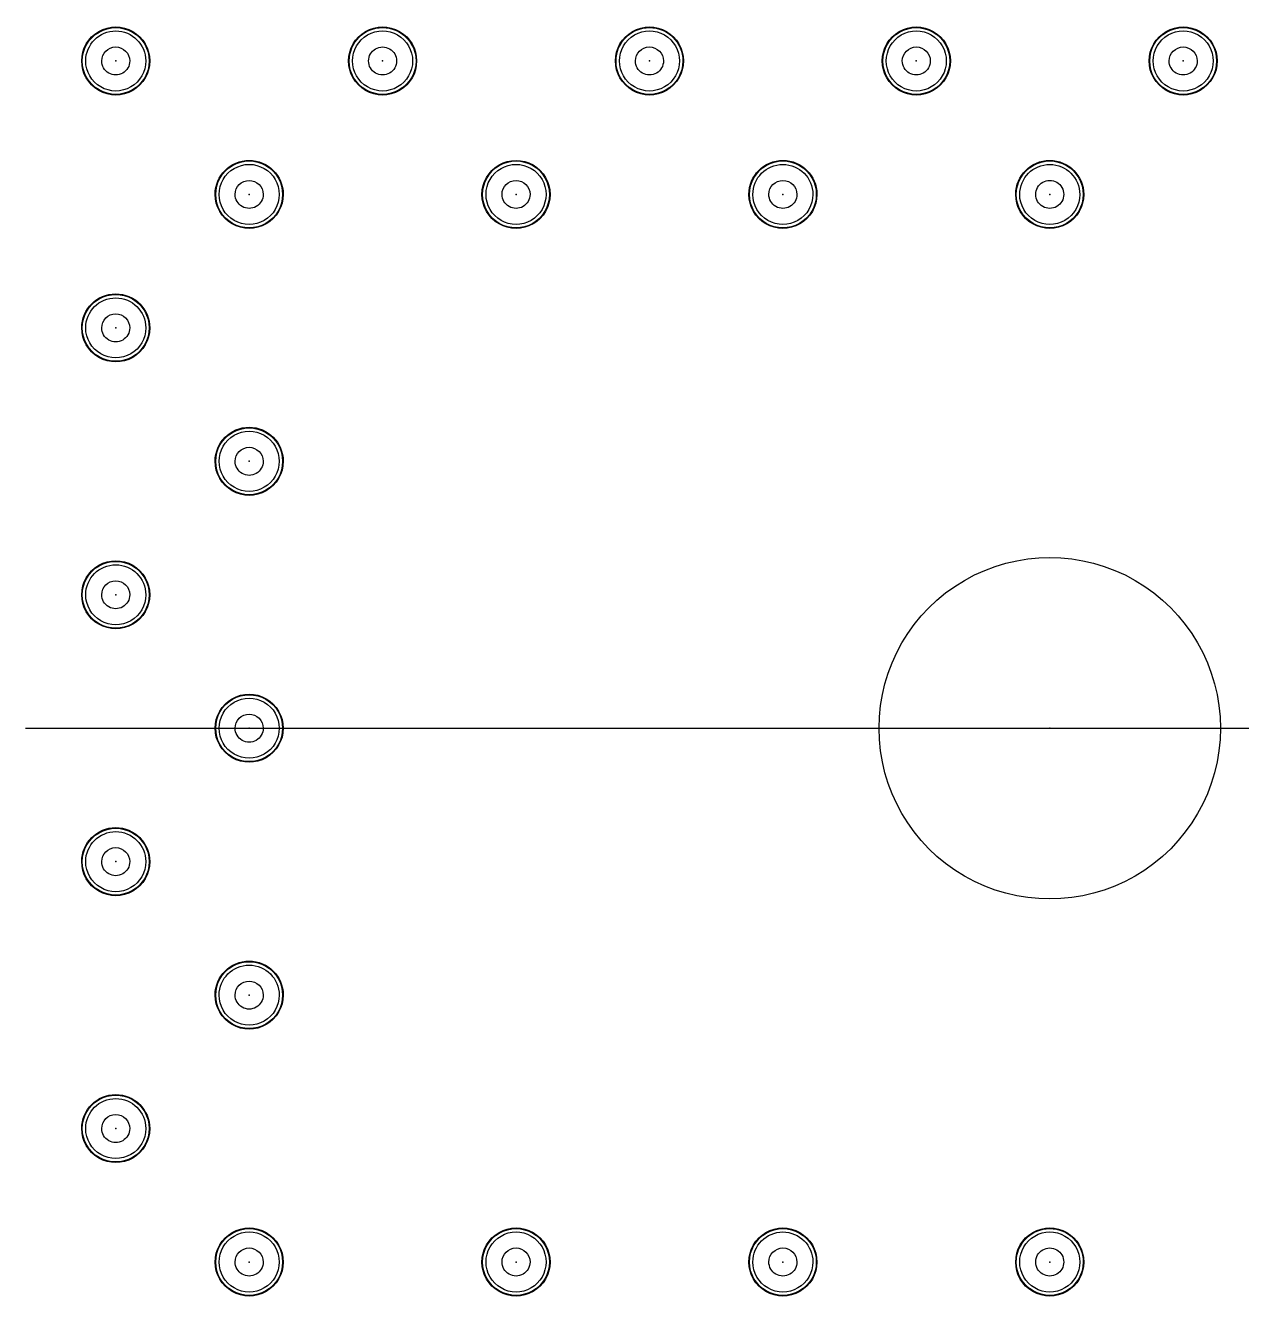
# Model space of a CAD drawing. Header units: millimetres. Extents: x 24815 to 37444, y -10619 to 6020.
# Drawn here: x 28012.79 to 28024.37, y 5864.63 to 5876.74 of the extents above; entities that cross this region are included whole.
import ezdxf

# ---------------------------------------------------------------- set-up
doc = ezdxf.new("R2010")
doc.units = ezdxf.units.MM

# ---------------------------------------------------------------- blocks, each defined once
blk = doc.blocks.new('A$C3CC6408C')
at = {"color": 2}
blk.add_line((-162.223, -39.4), (-142.724, -39.4), dxfattribs=at)
blk.add_line((-162.223, -39.4), (-142.724, -39.4), dxfattribs=at)
at = {"color": 2, "extrusion": (0, 0, -1)}
for centre, major_axis, start_param, end_param in [((-161.364, -33.05), (-0.229, 0.229), 5.497787, 8.63938), ((-161.364, -33.05), (-0.229, 0.229), 5.497787, 8.63938), ((-161.364, -33.05), (-0.225, 0.225), 5.497787, 8.63938), ((-161.364, -33.05), (-0.225, 0.225), 5.497787, 8.63938), ((-161.364, -33.05), (0.202, 0.202), 3.926991, 7.068583), ((-161.364, -33.05), (0.202, 0.202), 3.926991, 7.068583), ((-161.364, -33.05), (0.202, 0.202), 3.926991, 7.068583), ((-161.364, -33.05), (0.202, 0.202), 3.926991, 7.068583), ((-161.364, -33.05), (0.202, 0.202), 3.926991, 7.068583), ((-161.364, -33.05), (0.202, 0.202), 3.926991, 7.068583), ((-161.364, -33.05), (0.202, 0.202), 3.926991, 7.068583), ((-161.364, -33.05), (0.202, 0.202), 3.926991, 7.068583), ((-161.364, -33.05), (0.202, 0.202), 3.926991, 7.068583), ((-161.364, -33.05), (0.202, 0.202), 3.926991, 7.068583), ((-161.364, -33.05), (0.202, 0.202), 3.926991, 7.068583), ((-158.824, -33.05), (-0.229, 0.229), 5.497787, 8.63938), ((-158.824, -33.05), (-0.229, 0.229), 5.497787, 8.63938), ((-158.824, -33.05), (0.225, 0.225), 3.926991, 7.068583), ((-158.824, -33.05), (0.225, 0.225), 3.926991, 7.068583), ((-158.824, -33.05), (-0.202, 0.202), 5.497787, 8.63938), ((-158.824, -33.05), (-0.202, 0.202), 5.497787, 8.63938), ((-158.824, -33.05), (-0.202, 0.202), 5.497787, 8.63938), ((-158.824, -33.05), (-0.202, 0.202), 5.497787, 8.63938), ((-158.824, -33.05), (-0.202, 0.202), 5.497787, 8.63938), ((-158.824, -33.05), (-0.202, 0.202), 5.497787, 8.63938), ((-158.824, -33.05), (-0.202, 0.202), 5.497787, 8.63938), ((-158.824, -33.05), (-0.202, 0.202), 5.497787, 8.63938), ((-158.824, -33.05), (-0.202, 0.202), 5.497787, 8.63938), ((-158.824, -33.05), (-0.202, 0.202), 5.497787, 8.63938), ((-158.824, -33.05), (-0.202, 0.202), 5.497787, 8.63938), ((-156.284, -33.05), (-0.229, 0.229), 5.497787, 8.63938), ((-156.284, -33.05), (-0.229, 0.229), 5.497787, 8.63938), ((-156.284, -33.05), (0.225, 0.225), 3.926991, 7.068583), ((-156.284, -33.05), (0.225, 0.225), 3.926991, 7.068583), ((-156.284, -33.05), (-0.202, 0.202), 5.497787, 8.63938), ((-156.284, -33.05), (-0.202, 0.202), 5.497787, 8.63938), ((-156.284, -33.05), (-0.202, 0.202), 5.497787, 8.63938), ((-156.284, -33.05), (-0.202, 0.202), 5.497787, 8.63938), ((-156.284, -33.05), (-0.202, 0.202), 5.497787, 8.63938), ((-156.284, -33.05), (-0.202, 0.202), 5.497787, 8.63938), ((-156.284, -33.05), (-0.202, 0.202), 5.497787, 8.63938), ((-156.284, -33.05), (-0.202, 0.202), 5.497787, 8.63938), ((-156.284, -33.05), (-0.202, 0.202), 5.497787, 8.63938), ((-156.284, -33.05), (-0.202, 0.202), 5.497787, 8.63938), ((-156.284, -33.05), (-0.202, 0.202), 5.497787, 8.63938), ((-153.744, -33.05), (-0.229, 0.229), 5.497787, 8.63938), ((-153.744, -33.05), (-0.229, 0.229), 5.497787, 8.63938), ((-153.744, -33.05), (-0.225, 0.225), 5.497787, 8.63938), ((-153.744, -33.05), (-0.225, 0.225), 5.497787, 8.63938), ((-153.744, -33.05), (-0.202, 0.202), 5.497787, 8.63938), ((-153.744, -33.05), (-0.202, 0.202), 5.497787, 8.63938), ((-153.744, -33.05), (-0.202, 0.202), 5.497787, 8.63938), ((-153.744, -33.05), (-0.202, 0.202), 5.497787, 8.63938), ((-153.744, -33.05), (-0.202, 0.202), 5.497787, 8.63938), ((-153.744, -33.05), (-0.202, 0.202), 5.497787, 8.63938), ((-153.744, -33.05), (-0.202, 0.202), 5.497787, 8.63938), ((-153.744, -33.05), (-0.202, 0.202), 5.497787, 8.63938), ((-153.744, -33.05), (-0.202, 0.202), 5.497787, 8.63938), ((-153.744, -33.05), (-0.202, 0.202), 5.497787, 8.63938), ((-153.744, -33.05), (-0.202, 0.202), 5.497787, 8.63938), ((-151.204, -33.05), (-0.229, 0.229), 5.497787, 8.63938), ((-151.204, -33.05), (-0.229, 0.229), 5.497787, 8.63938), ((-151.204, -33.05), (-0.225, 0.225), 5.497787, 8.63938), ((-151.204, -33.05), (-0.225, 0.225), 5.497787, 8.63938), ((-151.204, -33.05), (-0.202, 0.202), 5.497787, 8.63938), ((-151.204, -33.05), (-0.202, 0.202), 5.497787, 8.63938), ((-151.204, -33.05), (-0.202, 0.202), 5.497787, 8.63938), ((-151.204, -33.05), (-0.202, 0.202), 5.497787, 8.63938), ((-151.204, -33.05), (-0.202, 0.202), 5.497787, 8.63938), ((-151.204, -33.05), (-0.202, 0.202), 5.497787, 8.63938), ((-151.204, -33.05), (-0.202, 0.202), 5.497787, 8.63938), ((-151.204, -33.05), (-0.202, 0.202), 5.497787, 8.63938), ((-151.204, -33.05), (-0.202, 0.202), 5.497787, 8.63938), ((-151.204, -33.05), (-0.202, 0.202), 5.497787, 8.63938), ((-151.204, -33.05), (-0.202, 0.202), 5.497787, 8.63938), ((-161.364, -33.05), (0.0943, 0.0943), 3.926991, 7.068583), ((-161.364, -33.05), (0.0943, 0.0943), 3.926991, 7.068583), ((-158.824, -33.05), (-0.0943, 0.0943), 5.497787, 8.63938), ((-158.824, -33.05), (-0.0943, 0.0943), 5.497787, 8.63938), ((-156.284, -33.05), (0.0943, 0.0943), 3.926991, 7.068583), ((-156.284, -33.05), (0.0943, 0.0943), 3.926991, 7.068583), ((-153.744, -33.05), (0.0943, 0.0943), 3.926991, 7.068583), ((-153.744, -33.05), (0.0943, 0.0943), 3.926991, 7.068583), ((-151.204, -33.05), (0.0943, 0.0943), 3.926991, 7.068583), ((-151.204, -33.05), (0.0943, 0.0943), 3.926991, 7.068583), ((-161.364, -33.05), (0.229, 0.229), 0.785398, 3.926991), ((-161.364, -33.05), (0.229, 0.229), 0.785398, 3.926991), ((-161.364, -33.05), (0.225, 0.225), 0.785398, 3.926991), ((-161.364, -33.05), (0.225, 0.225), 0.785398, 3.926991), ((-161.364, -33.05), (0.202, 0.202), 0.785398, 3.926991), ((-161.364, -33.05), (0.202, 0.202), 0.785398, 3.926991), ((-161.364, -33.05), (0.202, 0.202), 0.785398, 3.926991), ((-161.364, -33.05), (0.202, 0.202), 0.785398, 3.926991), ((-161.364, -33.05), (0.202, 0.202), 0.785398, 3.926991), ((-161.364, -33.05), (0.202, 0.202), 0.785398, 3.926991), ((-161.364, -33.05), (0.202, 0.202), 0.785398, 3.926991), ((-161.364, -33.05), (0.202, 0.202), 0.785398, 3.926991), ((-161.364, -33.05), (0.202, 0.202), 0.785398, 3.926991), ((-161.364, -33.05), (0.202, 0.202), 0.785398, 3.926991), ((-161.364, -33.05), (0.202, 0.202), 0.785398, 3.926991), ((-161.364, -33.05), (-0.0943, 0.0943), 2.356194, 5.497787), ((-161.364, -33.05), (-0.0943, 0.0943), 2.356194, 5.497787), ((-158.824, -33.05), (0.229, 0.229), 0.785398, 3.926991), ((-158.824, -33.05), (0.229, 0.229), 0.785398, 3.926991), ((-158.824, -33.05), (0.225, 0.225), 0.785398, 3.926991), ((-158.824, -33.05), (0.225, 0.225), 0.785398, 3.926991), ((-158.824, -33.05), (0.202, 0.202), 0.785398, 3.926991), ((-158.824, -33.05), (0.202, 0.202), 0.785398, 3.926991), ((-158.824, -33.05), (0.202, 0.202), 0.785398, 3.926991), ((-158.824, -33.05), (0.202, 0.202), 0.785398, 3.926991), ((-158.824, -33.05), (0.202, 0.202), 0.785398, 3.926991), ((-158.824, -33.05), (0.202, 0.202), 0.785398, 3.926991), ((-158.824, -33.05), (0.202, 0.202), 0.785398, 3.926991), ((-158.824, -33.05), (0.202, 0.202), 0.785398, 3.926991), ((-158.824, -33.05), (0.202, 0.202), 0.785398, 3.926991), ((-158.824, -33.05), (0.202, 0.202), 0.785398, 3.926991), ((-158.824, -33.05), (0.202, 0.202), 0.785398, 3.926991), ((-158.824, -33.05), (0.0943, 0.0943), 0.785398, 3.926991), ((-158.824, -33.05), (0.0943, 0.0943), 0.785398, 3.926991), ((-156.284, -33.05), (0.229, 0.229), 0.785398, 3.926991), ((-156.284, -33.05), (0.229, 0.229), 0.785398, 3.926991), ((-156.284, -33.05), (-0.225, 0.225), 2.356194, 5.497787), ((-156.284, -33.05), (-0.225, 0.225), 2.356194, 5.497787), ((-156.284, -33.05), (-0.202, 0.202), 2.356194, 5.497787), ((-156.284, -33.05), (-0.202, 0.202), 2.356194, 5.497787), ((-156.284, -33.05), (-0.202, 0.202), 2.356194, 5.497787), ((-156.284, -33.05), (-0.202, 0.202), 2.356194, 5.497787), ((-156.284, -33.05), (-0.202, 0.202), 2.356194, 5.497787), ((-156.284, -33.05), (-0.202, 0.202), 2.356194, 5.497787), ((-156.284, -33.05), (-0.202, 0.202), 2.356194, 5.497787), ((-156.284, -33.05), (-0.202, 0.202), 2.356194, 5.497787), ((-156.284, -33.05), (-0.202, 0.202), 2.356194, 5.497787), ((-156.284, -33.05), (-0.202, 0.202), 2.356194, 5.497787), ((-156.284, -33.05), (-0.202, 0.202), 2.356194, 5.497787), ((-156.284, -33.05), (0.0943, 0.0943), 0.785398, 3.926991), ((-156.284, -33.05), (0.0943, 0.0943), 0.785398, 3.926991), ((-153.744, -33.05), (0.229, 0.229), 0.785398, 3.926991), ((-153.744, -33.05), (0.229, 0.229), 0.785398, 3.926991), ((-153.744, -33.05), (-0.225, 0.225), 2.356194, 5.497787), ((-153.744, -33.05), (-0.225, 0.225), 2.356194, 5.497787), ((-153.744, -33.05), (-0.202, 0.202), 2.356194, 5.497787), ((-153.744, -33.05), (-0.202, 0.202), 2.356194, 5.497787), ((-153.744, -33.05), (-0.202, 0.202), 2.356194, 5.497787), ((-153.744, -33.05), (-0.202, 0.202), 2.356194, 5.497787), ((-153.744, -33.05), (-0.202, 0.202), 2.356194, 5.497787), ((-153.744, -33.05), (-0.202, 0.202), 2.356194, 5.497787), ((-153.744, -33.05), (-0.202, 0.202), 2.356194, 5.497787), ((-153.744, -33.05), (-0.202, 0.202), 2.356194, 5.497787), ((-153.744, -33.05), (-0.202, 0.202), 2.356194, 5.497787), ((-153.744, -33.05), (-0.202, 0.202), 2.356194, 5.497787), ((-153.744, -33.05), (-0.202, 0.202), 2.356194, 5.497787), ((-153.744, -33.05), (0.0943, 0.0943), 0.785398, 3.926991), ((-153.744, -33.05), (0.0943, 0.0943), 0.785398, 3.926991), ((-151.204, -33.05), (0.229, 0.229), 0.785398, 3.926991), ((-151.204, -33.05), (0.229, 0.229), 0.785398, 3.926991), ((-151.204, -33.05), (0.225, 0.225), 0.785398, 3.926991), ((-151.204, -33.05), (0.225, 0.225), 0.785398, 3.926991), ((-151.204, -33.05), (0.202, 0.202), 0.785398, 3.926991), ((-151.204, -33.05), (0.202, 0.202), 0.785398, 3.926991), ((-151.204, -33.05), (0.202, 0.202), 0.785398, 3.926991), ((-151.204, -33.05), (0.202, 0.202), 0.785398, 3.926991), ((-151.204, -33.05), (0.202, 0.202), 0.785398, 3.926991), ((-151.204, -33.05), (0.202, 0.202), 0.785398, 3.926991), ((-151.204, -33.05), (0.202, 0.202), 0.785398, 3.926991), ((-151.204, -33.05), (0.202, 0.202), 0.785398, 3.926991), ((-151.204, -33.05), (0.202, 0.202), 0.785398, 3.926991), ((-151.204, -33.05), (0.202, 0.202), 0.785398, 3.926991), ((-151.204, -33.05), (0.202, 0.202), 0.785398, 3.926991), ((-151.204, -33.05), (0.0943, 0.0943), 0.785398, 3.926991), ((-151.204, -33.05), (0.0943, 0.0943), 0.785398, 3.926991), ((-160.094, -34.32), (0.229, 0.229), 3.926991, 7.068583), ((-160.094, -34.32), (0.229, 0.229), 3.926991, 7.068583), ((-160.094, -34.32), (-0.225, 0.225), 5.497787, 8.63938), ((-160.094, -34.32), (-0.225, 0.225), 5.497787, 8.63938), ((-157.554, -34.32), (-0.229, 0.229), 5.497787, 8.63938), ((-157.554, -34.32), (-0.229, 0.229), 5.497787, 8.63938), ((-157.554, -34.32), (-0.225, 0.225), 5.497787, 8.63938), ((-157.554, -34.32), (-0.225, 0.225), 5.497787, 8.63938), ((-155.014, -34.32), (0.229, 0.229), 3.926991, 7.068583), ((-155.014, -34.32), (0.229, 0.229), 3.926991, 7.068583), ((-155.014, -34.32), (-0.225, 0.225), 5.497787, 8.63938), ((-155.014, -34.32), (-0.225, 0.225), 5.497787, 8.63938), ((-152.474, -34.32), (0.229, 0.229), 3.926991, 7.068583), ((-152.474, -34.32), (0.229, 0.229), 3.926991, 7.068583), ((-152.474, -34.32), (-0.225, 0.225), 5.497787, 8.63938), ((-152.474, -34.32), (-0.225, 0.225), 5.497787, 8.63938), ((-160.094, -34.32), (-0.202, 0.202), 5.497787, 8.63938), ((-160.094, -34.32), (-0.202, 0.202), 5.497787, 8.63938), ((-160.094, -34.32), (-0.202, 0.202), 5.497787, 8.63938), ((-160.094, -34.32), (-0.202, 0.202), 5.497787, 8.63938), ((-160.094, -34.32), (-0.202, 0.202), 5.497787, 8.63938), ((-160.094, -34.32), (-0.202, 0.202), 5.497787, 8.63938), ((-160.094, -34.32), (-0.202, 0.202), 5.497787, 8.63938), ((-160.094, -34.32), (-0.202, 0.202), 5.497787, 8.63938), ((-160.094, -34.32), (-0.202, 0.202), 5.497787, 8.63938), ((-160.094, -34.32), (-0.202, 0.202), 5.497787, 8.63938), ((-160.094, -34.32), (-0.202, 0.202), 5.497787, 8.63938), ((-157.554, -34.32), (-0.202, 0.202), 5.497787, 8.63938), ((-157.554, -34.32), (-0.202, 0.202), 5.497787, 8.63938), ((-157.554, -34.32), (-0.202, 0.202), 5.497787, 8.63938), ((-157.554, -34.32), (-0.202, 0.202), 5.497787, 8.63938), ((-157.554, -34.32), (-0.202, 0.202), 5.497787, 8.63938), ((-157.554, -34.32), (-0.202, 0.202), 5.497787, 8.63938), ((-157.554, -34.32), (-0.202, 0.202), 5.497787, 8.63938), ((-157.554, -34.32), (-0.202, 0.202), 5.497787, 8.63938), ((-157.554, -34.32), (-0.202, 0.202), 5.497787, 8.63938), ((-157.554, -34.32), (-0.202, 0.202), 5.497787, 8.63938), ((-157.554, -34.32), (-0.202, 0.202), 5.497787, 8.63938), ((-155.014, -34.32), (0.202, 0.202), 3.926991, 7.068583), ((-155.014, -34.32), (0.202, 0.202), 3.926991, 7.068583), ((-155.014, -34.32), (0.202, 0.202), 3.926991, 7.068583), ((-155.014, -34.32), (0.202, 0.202), 3.926991, 7.068583), ((-155.014, -34.32), (0.202, 0.202), 3.926991, 7.068583), ((-155.014, -34.32), (0.202, 0.202), 3.926991, 7.068583), ((-155.014, -34.32), (0.202, 0.202), 3.926991, 7.068583), ((-155.014, -34.32), (0.202, 0.202), 3.926991, 7.068583), ((-155.014, -34.32), (0.202, 0.202), 3.926991, 7.068583), ((-155.014, -34.32), (0.202, 0.202), 3.926991, 7.068583), ((-155.014, -34.32), (0.202, 0.202), 3.926991, 7.068583), ((-152.474, -34.32), (0.202, 0.202), 3.926991, 7.068583), ((-152.474, -34.32), (0.202, 0.202), 3.926991, 7.068583), ((-152.474, -34.32), (0.202, 0.202), 3.926991, 7.068583), ((-152.474, -34.32), (0.202, 0.202), 3.926991, 7.068583), ((-152.474, -34.32), (0.202, 0.202), 3.926991, 7.068583), ((-152.474, -34.32), (0.202, 0.202), 3.926991, 7.068583), ((-152.474, -34.32), (0.202, 0.202), 3.926991, 7.068583), ((-152.474, -34.32), (0.202, 0.202), 3.926991, 7.068583), ((-152.474, -34.32), (0.202, 0.202), 3.926991, 7.068583), ((-152.474, -34.32), (0.202, 0.202), 3.926991, 7.068583), ((-152.474, -34.32), (0.202, 0.202), 3.926991, 7.068583), ((-160.094, -34.32), (0.0943, 0.0943), 3.926991, 7.068583), ((-160.094, -34.32), (0.0943, 0.0943), 3.926991, 7.068583), ((-157.554, -34.32), (0.0943, 0.0943), 3.926991, 7.068583), ((-157.554, -34.32), (0.0943, 0.0943), 3.926991, 7.068583), ((-155.014, -34.32), (0.0943, 0.0943), 3.926991, 7.068583), ((-155.014, -34.32), (0.0943, 0.0943), 3.926991, 7.068583), ((-152.474, -34.32), (-0.0943, 0.0943), 5.497787, 8.63938), ((-152.474, -34.32), (-0.0943, 0.0943), 5.497787, 8.63938), ((-160.094, -34.32), (0.229, 0.229), 0.785398, 3.926991), ((-160.094, -34.32), (0.229, 0.229), 0.785398, 3.926991), ((-160.094, -34.32), (-0.225, 0.225), 2.356194, 5.497787), ((-160.094, -34.32), (-0.225, 0.225), 2.356194, 5.497787), ((-160.094, -34.32), (-0.202, 0.202), 2.356194, 5.497787), ((-160.094, -34.32), (-0.202, 0.202), 2.356194, 5.497787), ((-160.094, -34.32), (-0.202, 0.202), 2.356194, 5.497787), ((-160.094, -34.32), (-0.202, 0.202), 2.356194, 5.497787), ((-160.094, -34.32), (-0.202, 0.202), 2.356194, 5.497787), ((-160.094, -34.32), (-0.202, 0.202), 2.356194, 5.497787), ((-160.094, -34.32), (-0.202, 0.202), 2.356194, 5.497787), ((-160.094, -34.32), (-0.202, 0.202), 2.356194, 5.497787), ((-160.094, -34.32), (-0.202, 0.202), 2.356194, 5.497787), ((-160.094, -34.32), (-0.202, 0.202), 2.356194, 5.497787), ((-160.094, -34.32), (-0.202, 0.202), 2.356194, 5.497787), ((-160.094, -34.32), (0.0943, 0.0943), 0.785398, 3.926991), ((-160.094, -34.32), (0.0943, 0.0943), 0.785398, 3.926991), ((-157.554, -34.32), (0.229, 0.229), 0.785398, 3.926991), ((-157.554, -34.32), (0.229, 0.229), 0.785398, 3.926991), ((-157.554, -34.32), (0.225, 0.225), 0.785398, 3.926991), ((-157.554, -34.32), (0.225, 0.225), 0.785398, 3.926991), ((-157.554, -34.32), (0.202, 0.202), 0.785398, 3.926991), ((-157.554, -34.32), (0.202, 0.202), 0.785398, 3.926991), ((-157.554, -34.32), (0.202, 0.202), 0.785398, 3.926991), ((-157.554, -34.32), (0.202, 0.202), 0.785398, 3.926991), ((-157.554, -34.32), (0.202, 0.202), 0.785398, 3.926991), ((-157.554, -34.32), (0.202, 0.202), 0.785398, 3.926991), ((-157.554, -34.32), (0.202, 0.202), 0.785398, 3.926991), ((-157.554, -34.32), (0.202, 0.202), 0.785398, 3.926991), ((-157.554, -34.32), (0.202, 0.202), 0.785398, 3.926991), ((-157.554, -34.32), (0.202, 0.202), 0.785398, 3.926991), ((-157.554, -34.32), (0.202, 0.202), 0.785398, 3.926991), ((-157.554, -34.32), (0.0943, 0.0943), 0.785398, 3.926991), ((-157.554, -34.32), (0.0943, 0.0943), 0.785398, 3.926991), ((-155.014, -34.32), (0.229, 0.229), 0.785398, 3.926991), ((-155.014, -34.32), (0.229, 0.229), 0.785398, 3.926991), ((-155.014, -34.32), (0.225, 0.225), 0.785398, 3.926991), ((-155.014, -34.32), (0.225, 0.225), 0.785398, 3.926991), ((-155.014, -34.32), (0.202, 0.202), 0.785398, 3.926991), ((-155.014, -34.32), (0.202, 0.202), 0.785398, 3.926991), ((-155.014, -34.32), (0.202, 0.202), 0.785398, 3.926991), ((-155.014, -34.32), (0.202, 0.202), 0.785398, 3.926991), ((-155.014, -34.32), (0.202, 0.202), 0.785398, 3.926991), ((-155.014, -34.32), (0.202, 0.202), 0.785398, 3.926991), ((-155.014, -34.32), (0.202, 0.202), 0.785398, 3.926991), ((-155.014, -34.32), (0.202, 0.202), 0.785398, 3.926991), ((-155.014, -34.32), (0.202, 0.202), 0.785398, 3.926991), ((-155.014, -34.32), (0.202, 0.202), 0.785398, 3.926991), ((-155.014, -34.32), (0.202, 0.202), 0.785398, 3.926991), ((-155.014, -34.32), (-0.0943, 0.0943), 2.356194, 5.497787), ((-155.014, -34.32), (-0.0943, 0.0943), 2.356194, 5.497787), ((-152.474, -34.32), (0.229, 0.229), 0.785398, 3.926991), ((-152.474, -34.32), (0.229, 0.229), 0.785398, 3.926991), ((-152.474, -34.32), (0.225, 0.225), 0.785398, 3.926991), ((-152.474, -34.32), (0.225, 0.225), 0.785398, 3.926991), ((-152.474, -34.32), (0.202, 0.202), 0.785398, 3.926991), ((-152.474, -34.32), (0.202, 0.202), 0.785398, 3.926991), ((-152.474, -34.32), (0.202, 0.202), 0.785398, 3.926991), ((-152.474, -34.32), (0.202, 0.202), 0.785398, 3.926991), ((-152.474, -34.32), (0.202, 0.202), 0.785398, 3.926991), ((-152.474, -34.32), (0.202, 0.202), 0.785398, 3.926991), ((-152.474, -34.32), (0.202, 0.202), 0.785398, 3.926991), ((-152.474, -34.32), (0.202, 0.202), 0.785398, 3.926991), ((-152.474, -34.32), (0.202, 0.202), 0.785398, 3.926991), ((-152.474, -34.32), (0.202, 0.202), 0.785398, 3.926991), ((-152.474, -34.32), (0.202, 0.202), 0.785398, 3.926991), ((-152.474, -34.32), (0.0943, 0.0943), 0.785398, 3.926991), ((-152.474, -34.32), (0.0943, 0.0943), 0.785398, 3.926991), ((-161.364, -35.59), (0.229, 0.229), 3.926991, 7.068583), ((-161.364, -35.59), (0.229, 0.229), 3.926991, 7.068583), ((-161.364, -35.59), (-0.225, 0.225), 5.497787, 8.63938), ((-161.364, -35.59), (-0.225, 0.225), 5.497787, 8.63938), ((-161.364, -35.59), (0.202, 0.202), 3.926991, 7.068583), ((-161.364, -35.59), (0.202, 0.202), 3.926991, 7.068583), ((-161.364, -35.59), (0.202, 0.202), 3.926991, 7.068583), ((-161.364, -35.59), (0.202, 0.202), 3.926991, 7.068583), ((-161.364, -35.59), (0.202, 0.202), 3.926991, 7.068583), ((-161.364, -35.59), (0.202, 0.202), 3.926991, 7.068583), ((-161.364, -35.59), (0.202, 0.202), 3.926991, 7.068583), ((-161.364, -35.59), (0.202, 0.202), 3.926991, 7.068583), ((-161.364, -35.59), (0.202, 0.202), 3.926991, 7.068583), ((-161.364, -35.59), (0.202, 0.202), 3.926991, 7.068583), ((-161.364, -35.59), (0.202, 0.202), 3.926991, 7.068583), ((-161.364, -35.59), (0.0943, 0.0943), 3.926991, 7.068583), ((-161.364, -35.59), (0.0943, 0.0943), 3.926991, 7.068583), ((-161.364, -35.59), (-0.229, 0.229), 2.356194, 5.497787), ((-161.364, -35.59), (-0.229, 0.229), 2.356194, 5.497787), ((-161.364, -35.59), (0.225, 0.225), 0.785398, 3.926991), ((-161.364, -35.59), (0.225, 0.225), 0.785398, 3.926991), ((-161.364, -35.59), (-0.202, 0.202), 2.356194, 5.497787), ((-161.364, -35.59), (-0.202, 0.202), 2.356194, 5.497787), ((-161.364, -35.59), (-0.202, 0.202), 2.356194, 5.497787), ((-161.364, -35.59), (-0.202, 0.202), 2.356194, 5.497787), ((-161.364, -35.59), (-0.202, 0.202), 2.356194, 5.497787), ((-161.364, -35.59), (-0.202, 0.202), 2.356194, 5.497787), ((-161.364, -35.59), (-0.202, 0.202), 2.356194, 5.497787), ((-161.364, -35.59), (-0.202, 0.202), 2.356194, 5.497787), ((-161.364, -35.59), (-0.202, 0.202), 2.356194, 5.497787), ((-161.364, -35.59), (-0.202, 0.202), 2.356194, 5.497787), ((-161.364, -35.59), (-0.202, 0.202), 2.356194, 5.497787), ((-161.364, -35.59), (-0.0943, 0.0943), 2.356194, 5.497787), ((-161.364, -35.59), (-0.0943, 0.0943), 2.356194, 5.497787), ((-160.094, -36.86), (0.229, 0.229), 3.926991, 7.068583), ((-160.094, -36.86), (0.229, 0.229), 3.926991, 7.068583), ((-160.094, -36.86), (-0.225, 0.225), 5.497787, 8.63938), ((-160.094, -36.86), (-0.225, 0.225), 5.497787, 8.63938), ((-160.094, -36.86), (-0.202, 0.202), 5.497787, 8.63938), ((-160.094, -36.86), (-0.202, 0.202), 5.497787, 8.63938), ((-160.094, -36.86), (-0.202, 0.202), 5.497787, 8.63938), ((-160.094, -36.86), (-0.202, 0.202), 5.497787, 8.63938), ((-160.094, -36.86), (-0.202, 0.202), 5.497787, 8.63938), ((-160.094, -36.86), (-0.202, 0.202), 5.497787, 8.63938), ((-160.094, -36.86), (-0.202, 0.202), 5.497787, 8.63938), ((-160.094, -36.86), (-0.202, 0.202), 5.497787, 8.63938), ((-160.094, -36.86), (-0.202, 0.202), 5.497787, 8.63938), ((-160.094, -36.86), (-0.202, 0.202), 5.497787, 8.63938), ((-160.094, -36.86), (-0.202, 0.202), 5.497787, 8.63938), ((-160.094, -36.86), (0.0943, 0.0943), 3.926991, 7.068583), ((-160.094, -36.86), (0.0943, 0.0943), 3.926991, 7.068583), ((-160.094, -36.86), (-0.229, 0.229), 2.356194, 5.497787), ((-160.094, -36.86), (-0.229, 0.229), 2.356194, 5.497787), ((-160.094, -36.86), (-0.225, 0.225), 2.356194, 5.497787), ((-160.094, -36.86), (-0.225, 0.225), 2.356194, 5.497787), ((-160.094, -36.86), (-0.202, 0.202), 2.356194, 5.497787), ((-160.094, -36.86), (-0.202, 0.202), 2.356194, 5.497787), ((-160.094, -36.86), (-0.202, 0.202), 2.356194, 5.497787), ((-160.094, -36.86), (-0.202, 0.202), 2.356194, 5.497787), ((-160.094, -36.86), (-0.202, 0.202), 2.356194, 5.497787), ((-160.094, -36.86), (-0.202, 0.202), 2.356194, 5.497787), ((-160.094, -36.86), (-0.202, 0.202), 2.356194, 5.497787), ((-160.094, -36.86), (-0.202, 0.202), 2.356194, 5.497787), ((-160.094, -36.86), (-0.202, 0.202), 2.356194, 5.497787), ((-160.094, -36.86), (-0.202, 0.202), 2.356194, 5.497787), ((-160.094, -36.86), (-0.202, 0.202), 2.356194, 5.497787), ((-160.094, -36.86), (0.0943, 0.0943), 0.785398, 3.926991), ((-160.094, -36.86), (0.0943, 0.0943), 0.785398, 3.926991), ((-161.364, -38.13), (-0.229, 0.229), 5.497787, 8.63938), ((-161.364, -38.13), (-0.229, 0.229), 5.497787, 8.63938), ((-161.364, -38.13), (-0.225, 0.225), 5.497787, 8.63938), ((-161.364, -38.13), (-0.225, 0.225), 5.497787, 8.63938), ((-161.364, -38.13), (0.202, 0.202), 3.926991, 7.068583), ((-161.364, -38.13), (0.202, 0.202), 3.926991, 7.068583), ((-161.364, -38.13), (0.202, 0.202), 3.926991, 7.068583), ((-161.364, -38.13), (0.202, 0.202), 3.926991, 7.068583), ((-161.364, -38.13), (0.202, 0.202), 3.926991, 7.068583), ((-161.364, -38.13), (0.202, 0.202), 3.926991, 7.068583), ((-161.364, -38.13), (0.202, 0.202), 3.926991, 7.068583), ((-161.364, -38.13), (0.202, 0.202), 3.926991, 7.068583), ((-161.364, -38.13), (0.202, 0.202), 3.926991, 7.068583), ((-161.364, -38.13), (0.202, 0.202), 3.926991, 7.068583), ((-161.364, -38.13), (0.202, 0.202), 3.926991, 7.068583), ((-152.474, -39.4), (-1.149, 1.149), 5.497787, 8.63938), ((-152.474, -39.4), (-1.149, 1.149), 5.497787, 8.63938), ((-161.364, -38.13), (0.0943, 0.0943), 3.926991, 7.068583), ((-161.364, -38.13), (0.0943, 0.0943), 3.926991, 7.068583), ((-161.364, -38.13), (0.229, 0.229), 0.785398, 3.926991), ((-161.364, -38.13), (0.229, 0.229), 0.785398, 3.926991), ((-161.364, -38.13), (0.225, 0.225), 0.785398, 3.926991), ((-161.364, -38.13), (0.225, 0.225), 0.785398, 3.926991), ((-161.364, -38.13), (0.202, 0.202), 0.785398, 3.926991), ((-161.364, -38.13), (0.202, 0.202), 0.785398, 3.926991), ((-161.364, -38.13), (0.202, 0.202), 0.785398, 3.926991), ((-161.364, -38.13), (0.202, 0.202), 0.785398, 3.926991), ((-161.364, -38.13), (0.202, 0.202), 0.785398, 3.926991), ((-161.364, -38.13), (0.202, 0.202), 0.785398, 3.926991), ((-161.364, -38.13), (0.202, 0.202), 0.785398, 3.926991), ((-161.364, -38.13), (0.202, 0.202), 0.785398, 3.926991), ((-161.364, -38.13), (0.202, 0.202), 0.785398, 3.926991), ((-161.364, -38.13), (0.202, 0.202), 0.785398, 3.926991), ((-161.364, -38.13), (0.202, 0.202), 0.785398, 3.926991), ((-161.364, -38.13), (-0.0943, 0.0943), 2.356194, 5.497787), ((-161.364, -38.13), (-0.0943, 0.0943), 2.356194, 5.497787), ((-160.094, -39.4), (-0.229, 0.229), 5.497787, 8.63938), ((-160.094, -39.4), (-0.229, 0.229), 5.497787, 8.63938), ((-160.094, -39.4), (-0.225, 0.225), 5.497787, 8.63938), ((-160.094, -39.4), (-0.225, 0.225), 5.497787, 8.63938), ((-160.094, -39.4), (-0.202, 0.202), 5.497787, 8.63938), ((-160.094, -39.4), (-0.202, 0.202), 5.497787, 8.63938), ((-160.094, -39.4), (-0.202, 0.202), 5.497787, 8.63938), ((-160.094, -39.4), (-0.202, 0.202), 5.497787, 8.63938), ((-160.094, -39.4), (-0.202, 0.202), 5.497787, 8.63938), ((-160.094, -39.4), (-0.202, 0.202), 5.497787, 8.63938), ((-160.094, -39.4), (-0.202, 0.202), 5.497787, 8.63938), ((-160.094, -39.4), (-0.202, 0.202), 5.497787, 8.63938), ((-160.094, -39.4), (-0.202, 0.202), 5.497787, 8.63938), ((-160.094, -39.4), (-0.202, 0.202), 5.497787, 8.63938), ((-160.094, -39.4), (-0.202, 0.202), 5.497787, 8.63938), ((-160.094, -39.4), (0.0943, 0.0943), 3.926991, 7.068583), ((-160.094, -39.4), (0.0943, 0.0943), 3.926991, 7.068583), ((-160.094, -39.4), (0.229, 0.229), 0.785398, 3.926991), ((-160.094, -39.4), (0.229, 0.229), 0.785398, 3.926991), ((-160.094, -39.4), (-0.225, 0.225), 2.356194, 5.497787), ((-160.094, -39.4), (-0.225, 0.225), 2.356194, 5.497787), ((-160.094, -39.4), (-0.202, 0.202), 2.356194, 5.497787), ((-160.094, -39.4), (-0.202, 0.202), 2.356194, 5.497787), ((-160.094, -39.4), (-0.202, 0.202), 2.356194, 5.497787), ((-160.094, -39.4), (-0.202, 0.202), 2.356194, 5.497787), ((-160.094, -39.4), (-0.202, 0.202), 2.356194, 5.497787), ((-160.094, -39.4), (-0.202, 0.202), 2.356194, 5.497787), ((-160.094, -39.4), (-0.202, 0.202), 2.356194, 5.497787), ((-160.094, -39.4), (-0.202, 0.202), 2.356194, 5.497787), ((-160.094, -39.4), (-0.202, 0.202), 2.356194, 5.497787), ((-160.094, -39.4), (-0.202, 0.202), 2.356194, 5.497787), ((-160.094, -39.4), (-0.202, 0.202), 2.356194, 5.497787), ((-160.094, -39.4), (0.0943, 0.0943), 0.785398, 3.926991), ((-160.094, -39.4), (0.0943, 0.0943), 0.785398, 3.926991), ((-152.474, -39.4), (1.149, 1.149), 0.785398, 3.926991), ((-152.474, -39.4), (1.149, 1.149), 0.785398, 3.926991), ((-161.364, -40.67), (0.229, 0.229), 3.926991, 7.068583), ((-161.364, -40.67), (0.229, 0.229), 3.926991, 7.068583), ((-161.364, -40.67), (-0.225, 0.225), 5.497787, 8.63938), ((-161.364, -40.67), (-0.225, 0.225), 5.497787, 8.63938), ((-161.364, -40.67), (0.202, 0.202), 3.926991, 7.068583), ((-161.364, -40.67), (0.202, 0.202), 3.926991, 7.068583), ((-161.364, -40.67), (0.202, 0.202), 3.926991, 7.068583), ((-161.364, -40.67), (0.202, 0.202), 3.926991, 7.068583), ((-161.364, -40.67), (0.202, 0.202), 3.926991, 7.068583), ((-161.364, -40.67), (0.202, 0.202), 3.926991, 7.068583), ((-161.364, -40.67), (0.202, 0.202), 3.926991, 7.068583), ((-161.364, -40.67), (0.202, 0.202), 3.926991, 7.068583), ((-161.364, -40.67), (0.202, 0.202), 3.926991, 7.068583), ((-161.364, -40.67), (0.202, 0.202), 3.926991, 7.068583), ((-161.364, -40.67), (0.202, 0.202), 3.926991, 7.068583), ((-161.364, -40.67), (0.0943, 0.0943), 3.926991, 7.068583), ((-161.364, -40.67), (0.0943, 0.0943), 3.926991, 7.068583), ((-161.364, -40.67), (0.229, 0.229), 0.785398, 3.926991), ((-161.364, -40.67), (0.229, 0.229), 0.785398, 3.926991), ((-161.364, -40.67), (-0.225, 0.225), 2.356194, 5.497787), ((-161.364, -40.67), (-0.225, 0.225), 2.356194, 5.497787), ((-161.364, -40.67), (-0.202, 0.202), 2.356194, 5.497787), ((-161.364, -40.67), (-0.202, 0.202), 2.356194, 5.497787), ((-161.364, -40.67), (-0.202, 0.202), 2.356194, 5.497787), ((-161.364, -40.67), (-0.202, 0.202), 2.356194, 5.497787), ((-161.364, -40.67), (-0.202, 0.202), 2.356194, 5.497787), ((-161.364, -40.67), (-0.202, 0.202), 2.356194, 5.497787), ((-161.364, -40.67), (-0.202, 0.202), 2.356194, 5.497787), ((-161.364, -40.67), (-0.202, 0.202), 2.356194, 5.497787), ((-161.364, -40.67), (-0.202, 0.202), 2.356194, 5.497787), ((-161.364, -40.67), (-0.202, 0.202), 2.356194, 5.497787), ((-161.364, -40.67), (-0.202, 0.202), 2.356194, 5.497787), ((-161.364, -40.67), (-0.0943, 0.0943), 2.356194, 5.497787), ((-161.364, -40.67), (-0.0943, 0.0943), 2.356194, 5.497787), ((-160.094, -41.94), (0.229, 0.229), 3.926991, 7.068583), ((-160.094, -41.94), (0.229, 0.229), 3.926991, 7.068583), ((-160.094, -41.94), (-0.225, 0.225), 5.497787, 8.63938), ((-160.094, -41.94), (-0.225, 0.225), 5.497787, 8.63938), ((-160.094, -41.94), (0.202, 0.202), 3.926991, 7.068583), ((-160.094, -41.94), (0.202, 0.202), 3.926991, 7.068583), ((-160.094, -41.94), (0.202, 0.202), 3.926991, 7.068583), ((-160.094, -41.94), (0.202, 0.202), 3.926991, 7.068583), ((-160.094, -41.94), (0.202, 0.202), 3.926991, 7.068583), ((-160.094, -41.94), (0.202, 0.202), 3.926991, 7.068583), ((-160.094, -41.94), (0.202, 0.202), 3.926991, 7.068583), ((-160.094, -41.94), (0.202, 0.202), 3.926991, 7.068583), ((-160.094, -41.94), (0.202, 0.202), 3.926991, 7.068583), ((-160.094, -41.94), (0.202, 0.202), 3.926991, 7.068583), ((-160.094, -41.94), (0.202, 0.202), 3.926991, 7.068583), ((-160.094, -41.94), (0.0943, 0.0943), 3.926991, 7.068583), ((-160.094, -41.94), (0.0943, 0.0943), 3.926991, 7.068583), ((-160.094, -41.94), (-0.229, 0.229), 2.356194, 5.497787), ((-160.094, -41.94), (-0.229, 0.229), 2.356194, 5.497787), ((-160.094, -41.94), (-0.225, 0.225), 2.356194, 5.497787), ((-160.094, -41.94), (-0.225, 0.225), 2.356194, 5.497787), ((-160.094, -41.94), (-0.202, 0.202), 2.356194, 5.497787), ((-160.094, -41.94), (-0.202, 0.202), 2.356194, 5.497787), ((-160.094, -41.94), (-0.202, 0.202), 2.356194, 5.497787), ((-160.094, -41.94), (-0.202, 0.202), 2.356194, 5.497787), ((-160.094, -41.94), (-0.202, 0.202), 2.356194, 5.497787), ((-160.094, -41.94), (-0.202, 0.202), 2.356194, 5.497787), ((-160.094, -41.94), (-0.202, 0.202), 2.356194, 5.497787), ((-160.094, -41.94), (-0.202, 0.202), 2.356194, 5.497787), ((-160.094, -41.94), (-0.202, 0.202), 2.356194, 5.497787), ((-160.094, -41.94), (-0.202, 0.202), 2.356194, 5.497787), ((-160.094, -41.94), (-0.202, 0.202), 2.356194, 5.497787), ((-160.094, -41.94), (0.0943, 0.0943), 0.785398, 3.926991), ((-160.094, -41.94), (0.0943, 0.0943), 0.785398, 3.926991), ((-161.364, -43.21), (0.229, 0.229), 3.926991, 7.068583), ((-161.364, -43.21), (0.229, 0.229), 3.926991, 7.068583), ((-161.364, -43.21), (-0.225, 0.225), 5.497787, 8.63938), ((-161.364, -43.21), (-0.225, 0.225), 5.497787, 8.63938), ((-161.364, -43.21), (0.202, 0.202), 3.926991, 7.068583), ((-161.364, -43.21), (0.202, 0.202), 3.926991, 7.068583), ((-161.364, -43.21), (0.202, 0.202), 3.926991, 7.068583), ((-161.364, -43.21), (0.202, 0.202), 3.926991, 7.068583), ((-161.364, -43.21), (0.202, 0.202), 3.926991, 7.068583), ((-161.364, -43.21), (0.202, 0.202), 3.926991, 7.068583), ((-161.364, -43.21), (0.202, 0.202), 3.926991, 7.068583), ((-161.364, -43.21), (0.202, 0.202), 3.926991, 7.068583), ((-161.364, -43.21), (0.202, 0.202), 3.926991, 7.068583), ((-161.364, -43.21), (0.202, 0.202), 3.926991, 7.068583), ((-161.364, -43.21), (0.202, 0.202), 3.926991, 7.068583), ((-161.364, -43.21), (0.0943, 0.0943), 3.926991, 7.068583), ((-161.364, -43.21), (0.0943, 0.0943), 3.926991, 7.068583), ((-161.364, -43.21), (-0.229, 0.229), 2.356194, 5.497787), ((-161.364, -43.21), (-0.229, 0.229), 2.356194, 5.497787), ((-161.364, -43.21), (0.225, 0.225), 0.785398, 3.926991), ((-161.364, -43.21), (0.225, 0.225), 0.785398, 3.926991), ((-161.364, -43.21), (-0.202, 0.202), 2.356194, 5.497787), ((-161.364, -43.21), (-0.202, 0.202), 2.356194, 5.497787), ((-161.364, -43.21), (-0.202, 0.202), 2.356194, 5.497787), ((-161.364, -43.21), (-0.202, 0.202), 2.356194, 5.497787), ((-161.364, -43.21), (-0.202, 0.202), 2.356194, 5.497787), ((-161.364, -43.21), (-0.202, 0.202), 2.356194, 5.497787), ((-161.364, -43.21), (-0.202, 0.202), 2.356194, 5.497787), ((-161.364, -43.21), (-0.202, 0.202), 2.356194, 5.497787), ((-161.364, -43.21), (-0.202, 0.202), 2.356194, 5.497787), ((-161.364, -43.21), (-0.202, 0.202), 2.356194, 5.497787), ((-161.364, -43.21), (-0.202, 0.202), 2.356194, 5.497787), ((-161.364, -43.21), (-0.0943, 0.0943), 2.356194, 5.497787), ((-161.364, -43.21), (-0.0943, 0.0943), 2.356194, 5.497787), ((-160.094, -44.48), (-0.229, 0.229), 5.497787, 8.63938), ((-160.094, -44.48), (-0.229, 0.229), 5.497787, 8.63938), ((-160.094, -44.48), (-0.225, 0.225), 5.497787, 8.63938), ((-160.094, -44.48), (-0.225, 0.225), 5.497787, 8.63938), ((-157.554, -44.48), (-0.229, 0.229), 5.497787, 8.63938), ((-157.554, -44.48), (-0.229, 0.229), 5.497787, 8.63938), ((-157.554, -44.48), (-0.225, 0.225), 5.497787, 8.63938), ((-157.554, -44.48), (-0.225, 0.225), 5.497787, 8.63938), ((-155.014, -44.48), (-0.229, 0.229), 5.497787, 8.63938), ((-155.014, -44.48), (-0.229, 0.229), 5.497787, 8.63938), ((-155.014, -44.48), (-0.225, 0.225), 5.497787, 8.63938), ((-155.014, -44.48), (-0.225, 0.225), 5.497787, 8.63938), ((-155.014, -44.48), (0.202, 0.202), 3.926991, 7.068583), ((-155.014, -44.48), (0.202, 0.202), 3.926991, 7.068583), ((-155.014, -44.48), (0.202, 0.202), 3.926991, 7.068583), ((-155.014, -44.48), (0.202, 0.202), 3.926991, 7.068583), ((-155.014, -44.48), (0.202, 0.202), 3.926991, 7.068583), ((-155.014, -44.48), (0.202, 0.202), 3.926991, 7.068583), ((-155.014, -44.48), (0.202, 0.202), 3.926991, 7.068583), ((-155.014, -44.48), (0.202, 0.202), 3.926991, 7.068583), ((-155.014, -44.48), (0.202, 0.202), 3.926991, 7.068583), ((-155.014, -44.48), (0.202, 0.202), 3.926991, 7.068583), ((-155.014, -44.48), (0.202, 0.202), 3.926991, 7.068583), ((-152.474, -44.48), (-0.229, 0.229), 5.497787, 8.63938), ((-152.474, -44.48), (-0.229, 0.229), 5.497787, 8.63938), ((-152.474, -44.48), (0.225, 0.225), 3.926991, 7.068583), ((-152.474, -44.48), (0.225, 0.225), 3.926991, 7.068583), ((-160.094, -44.48), (-0.202, 0.202), 5.497787, 8.63938), ((-160.094, -44.48), (-0.202, 0.202), 5.497787, 8.63938), ((-160.094, -44.48), (-0.202, 0.202), 5.497787, 8.63938), ((-160.094, -44.48), (-0.202, 0.202), 5.497787, 8.63938), ((-160.094, -44.48), (-0.202, 0.202), 5.497787, 8.63938), ((-160.094, -44.48), (-0.202, 0.202), 5.497787, 8.63938), ((-160.094, -44.48), (-0.202, 0.202), 5.497787, 8.63938), ((-160.094, -44.48), (-0.202, 0.202), 5.497787, 8.63938), ((-160.094, -44.48), (-0.202, 0.202), 5.497787, 8.63938), ((-160.094, -44.48), (-0.202, 0.202), 5.497787, 8.63938), ((-160.094, -44.48), (-0.202, 0.202), 5.497787, 8.63938), ((-157.554, -44.48), (-0.202, 0.202), 5.497787, 8.63938), ((-157.554, -44.48), (-0.202, 0.202), 5.497787, 8.63938), ((-157.554, -44.48), (-0.202, 0.202), 5.497787, 8.63938), ((-157.554, -44.48), (-0.202, 0.202), 5.497787, 8.63938), ((-157.554, -44.48), (-0.202, 0.202), 5.497787, 8.63938), ((-157.554, -44.48), (-0.202, 0.202), 5.497787, 8.63938), ((-157.554, -44.48), (-0.202, 0.202), 5.497787, 8.63938), ((-157.554, -44.48), (-0.202, 0.202), 5.497787, 8.63938), ((-157.554, -44.48), (-0.202, 0.202), 5.497787, 8.63938), ((-157.554, -44.48), (-0.202, 0.202), 5.497787, 8.63938), ((-157.554, -44.48), (-0.202, 0.202), 5.497787, 8.63938), ((-152.474, -44.48), (-0.202, 0.202), 5.497787, 8.63938), ((-152.474, -44.48), (-0.202, 0.202), 5.497787, 8.63938), ((-152.474, -44.48), (-0.202, 0.202), 5.497787, 8.63938), ((-152.474, -44.48), (-0.202, 0.202), 5.497787, 8.63938), ((-152.474, -44.48), (-0.202, 0.202), 5.497787, 8.63938), ((-152.474, -44.48), (-0.202, 0.202), 5.497787, 8.63938), ((-152.474, -44.48), (-0.202, 0.202), 5.497787, 8.63938), ((-152.474, -44.48), (-0.202, 0.202), 5.497787, 8.63938), ((-152.474, -44.48), (-0.202, 0.202), 5.497787, 8.63938), ((-152.474, -44.48), (-0.202, 0.202), 5.497787, 8.63938), ((-152.474, -44.48), (-0.202, 0.202), 5.497787, 8.63938), ((-160.094, -44.48), (0.0943, 0.0943), 3.926991, 7.068583), ((-160.094, -44.48), (0.0943, 0.0943), 3.926991, 7.068583), ((-157.554, -44.48), (0.0943, 0.0943), 3.926991, 7.068583), ((-157.554, -44.48), (0.0943, 0.0943), 3.926991, 7.068583), ((-155.014, -44.48), (0.0943, 0.0943), 3.926991, 7.068583), ((-155.014, -44.48), (0.0943, 0.0943), 3.926991, 7.068583), ((-152.474, -44.48), (-0.0943, 0.0943), 5.497787, 8.63938), ((-152.474, -44.48), (-0.0943, 0.0943), 5.497787, 8.63938), ((-160.094, -44.48), (0.229, 0.229), 0.785398, 3.926991), ((-160.094, -44.48), (0.229, 0.229), 0.785398, 3.926991), ((-160.094, -44.48), (-0.225, 0.225), 2.356194, 5.497787), ((-160.094, -44.48), (-0.225, 0.225), 2.356194, 5.497787), ((-160.094, -44.48), (-0.202, 0.202), 2.356194, 5.497787), ((-160.094, -44.48), (-0.202, 0.202), 2.356194, 5.497787), ((-160.094, -44.48), (-0.202, 0.202), 2.356194, 5.497787), ((-160.094, -44.48), (-0.202, 0.202), 2.356194, 5.497787), ((-160.094, -44.48), (-0.202, 0.202), 2.356194, 5.497787), ((-160.094, -44.48), (-0.202, 0.202), 2.356194, 5.497787), ((-160.094, -44.48), (-0.202, 0.202), 2.356194, 5.497787), ((-160.094, -44.48), (-0.202, 0.202), 2.356194, 5.497787), ((-160.094, -44.48), (-0.202, 0.202), 2.356194, 5.497787), ((-160.094, -44.48), (-0.202, 0.202), 2.356194, 5.497787), ((-160.094, -44.48), (-0.202, 0.202), 2.356194, 5.497787), ((-160.094, -44.48), (0.0943, 0.0943), 0.785398, 3.926991), ((-160.094, -44.48), (0.0943, 0.0943), 0.785398, 3.926991), ((-157.554, -44.48), (0.229, 0.229), 0.785398, 3.926991), ((-157.554, -44.48), (0.229, 0.229), 0.785398, 3.926991), ((-157.554, -44.48), (0.225, 0.225), 0.785398, 3.926991), ((-157.554, -44.48), (0.225, 0.225), 0.785398, 3.926991), ((-157.554, -44.48), (0.202, 0.202), 0.785398, 3.926991), ((-157.554, -44.48), (0.202, 0.202), 0.785398, 3.926991), ((-157.554, -44.48), (0.202, 0.202), 0.785398, 3.926991), ((-157.554, -44.48), (0.202, 0.202), 0.785398, 3.926991), ((-157.554, -44.48), (0.202, 0.202), 0.785398, 3.926991), ((-157.554, -44.48), (0.202, 0.202), 0.785398, 3.926991), ((-157.554, -44.48), (0.202, 0.202), 0.785398, 3.926991), ((-157.554, -44.48), (0.202, 0.202), 0.785398, 3.926991), ((-157.554, -44.48), (0.202, 0.202), 0.785398, 3.926991), ((-157.554, -44.48), (0.202, 0.202), 0.785398, 3.926991), ((-157.554, -44.48), (0.202, 0.202), 0.785398, 3.926991), ((-157.554, -44.48), (0.0943, 0.0943), 0.785398, 3.926991), ((-157.554, -44.48), (0.0943, 0.0943), 0.785398, 3.926991), ((-155.014, -44.48), (0.229, 0.229), 0.785398, 3.926991), ((-155.014, -44.48), (0.229, 0.229), 0.785398, 3.926991), ((-155.014, -44.48), (0.225, 0.225), 0.785398, 3.926991), ((-155.014, -44.48), (0.225, 0.225), 0.785398, 3.926991), ((-155.014, -44.48), (0.202, 0.202), 0.785398, 3.926991), ((-155.014, -44.48), (0.202, 0.202), 0.785398, 3.926991), ((-155.014, -44.48), (0.202, 0.202), 0.785398, 3.926991), ((-155.014, -44.48), (0.202, 0.202), 0.785398, 3.926991), ((-155.014, -44.48), (0.202, 0.202), 0.785398, 3.926991), ((-155.014, -44.48), (0.202, 0.202), 0.785398, 3.926991), ((-155.014, -44.48), (0.202, 0.202), 0.785398, 3.926991), ((-155.014, -44.48), (0.202, 0.202), 0.785398, 3.926991), ((-155.014, -44.48), (0.202, 0.202), 0.785398, 3.926991), ((-155.014, -44.48), (0.202, 0.202), 0.785398, 3.926991), ((-155.014, -44.48), (0.202, 0.202), 0.785398, 3.926991), ((-155.014, -44.48), (-0.0943, 0.0943), 2.356194, 5.497787), ((-155.014, -44.48), (-0.0943, 0.0943), 2.356194, 5.497787), ((-152.474, -44.48), (0.229, 0.229), 0.785398, 3.926991), ((-152.474, -44.48), (0.229, 0.229), 0.785398, 3.926991), ((-152.474, -44.48), (0.225, 0.225), 0.785398, 3.926991), ((-152.474, -44.48), (0.225, 0.225), 0.785398, 3.926991), ((-152.474, -44.48), (0.202, 0.202), 0.785398, 3.926991), ((-152.474, -44.48), (0.202, 0.202), 0.785398, 3.926991), ((-152.474, -44.48), (0.202, 0.202), 0.785398, 3.926991), ((-152.474, -44.48), (0.202, 0.202), 0.785398, 3.926991), ((-152.474, -44.48), (0.202, 0.202), 0.785398, 3.926991), ((-152.474, -44.48), (0.202, 0.202), 0.785398, 3.926991), ((-152.474, -44.48), (0.202, 0.202), 0.785398, 3.926991), ((-152.474, -44.48), (0.202, 0.202), 0.785398, 3.926991), ((-152.474, -44.48), (0.202, 0.202), 0.785398, 3.926991), ((-152.474, -44.48), (0.202, 0.202), 0.785398, 3.926991), ((-152.474, -44.48), (0.202, 0.202), 0.785398, 3.926991), ((-152.474, -44.48), (0.0943, 0.0943), 0.785398, 3.926991), ((-152.474, -44.48), (0.0943, 0.0943), 0.785398, 3.926991)]:
    blk.add_ellipse(centre, major_axis=major_axis, ratio=1, start_param=start_param, end_param=end_param, dxfattribs=at)
at = {"color": 2}
for p in [(-161.364, -33.05), (-158.824, -33.05), (-156.284, -33.05), (-153.744, -33.05), (-151.204, -33.05), (-160.094, -34.32), (-157.554, -34.32), (-155.014, -34.32), (-152.474, -34.32), (-161.364, -35.59), (-160.094, -36.86), (-161.364, -38.13), (-160.094, -39.4), (-152.474, -39.4), (-161.364, -40.67), (-160.094, -41.94), (-161.364, -43.21), (-160.094, -44.48), (-157.554, -44.48), (-155.014, -44.48), (-152.474, -44.48)]:
    blk.add_point(p, dxfattribs=at)

msp = doc.modelspace()

# ---------------------------------------------------------------- block references
msp.add_blockref('A$C3CC6408C', (28175.01663, 5909.45129))

doc.saveas('drawing.dxf')
